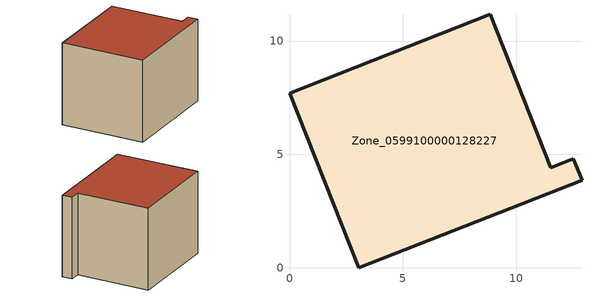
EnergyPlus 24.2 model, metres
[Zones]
Zone_0599100000128227
 floor ground (C_G): 3.04,0 0,7.71 8.85,11.19 11.51,4.42 12.51,4.82 12.89,3.87 z0
 wall outside (C_F): 3.04,0 12.89,3.87 12.51,4.82 11.51,4.42 8.85,11.19 0,7.71 3.04,0 z0:8.13
 roof outside (C_R): 0,7.71 3.04,0 12.89,3.87 12.51,4.82 11.51,4.42 8.85,11.19 z8.13
[BUILDING]
Pand.0599100000128227: North Axis=0; Terrain=City; Loads Convergence Tolerance Value=0.04; Temperature Convergence Tolerance Value=0.4; Solar Distribution=FullExterior; Maximum Number of Warmup Days=25; Minimum Number of Warmup Days=1
[Site:Location]
Rotterdam.The.Hague.AP_ZH_NLD Design_Conditions: Latitude=51.96; Longitude=4.45; Time Zone=1; Elevation=-4.5
[SITE:GROUNDTEMPERATURE:BUILDINGSURFACE]
18, 18, 18, 18, 18, 18, 18, 18, 18, 18, 18, 18
[MATERIAL] Thermal Absorptance=0.9; Solar Absorptance=0.7; Visible Absorptance=0.7
Name | Roughness | Thickness | Conductivity | Density | Specific Heat
G.TI.1946-1964 | MediumSmooth | 0.15 | 1 | 540 | 1210
F.TI.1946-1964 | Rough | 0.3 | 0.857143 | 1920 | 840
R.TI.1946-1964 | MediumRough | 0.2 | 0.277778 | 1500 | 1000
[CONSTRUCTION]
C_G: G.TI.1946-1964
C_F: F.TI.1946-1964
C_R: R.TI.1946-1964
[ZONE]
Zone_0599100000128227: Type=1; Multiplier=1; Ceiling Height=Autocalculate; Volume=Autocalculate; Floor Area=autocalculate; Part of Total Floor Area=Yes
[ZONEINFILTRATION:DESIGNFLOWRATE]
Infil_Zone_0599100000128227: Zone or ZoneList or Space or SpaceList=Zone_0599100000128227; Schedule=AlwaysOn; Design Flow Rate Calculation Method=Flow/Area; Flow Rate per Floor Area=0.003; Constant Term Coefficient=1; Temperature Term Coefficient=0; Velocity Term Coefficient=0; Velocity Squared Term Coefficient=0
[HVACTEMPLATE:ZONE:IDEALLOADSAIRSYSTEM]
Zone_0599100000128227: Maximum Heating Supply Air Temperature=50; Minimum Cooling Supply Air Temperature=13; Maximum Heating Supply Air Humidity Ratio=0.0156; Minimum Cooling Supply Air Humidity Ratio=0.0077; Heating Limit=NoLimit; Cooling Limit=NoLimit; Dehumidification Control Type=ConstantSensibleHeatRatio; Cooling Sensible Heat Ratio=0.7; Dehumidification Setpoint=60; Humidification Control Type=None; Humidification Setpoint=30; Outdoor Air Method=None; Outdoor Air Flow Rate per Person=0.00944; Outdoor Air Flow Rate per Zone Floor Area=0; Outdoor Air Flow Rate per Zone=0; Demand Controlled Ventilation Type=None; Outdoor Air Economizer Type=NoEconomizer; Heat Recovery Type=None; Sensible Heat Recovery Effectiveness=0.7; Latent Heat Recovery Effectiveness=0.65
[ZONECONTROL:THERMOSTAT]
ThermostatControl_Zone_0599100000128227: Zone or ZoneList=Zone_0599100000128227; Control Type Schedule=DualSetpointControlType; Control 1=Thermostat_Zone_0599100000128227; Temperature Difference Between Cutout And Setpoint=0
[THERMOSTATSETPOINT:DUALSETPOINT]
Thermostat_Zone_0599100000128227: Heating Setpoint Temperature Schedule=HeatingSetpoint_Zone_0599100000128227; Cooling Setpoint Temperature Schedule=CoolingSetpoint_Zone_0599100000128227
[SCHEDULE:COMPACT]
HeatingSetpoint_Zone_0599100000128227: Through: 12/31, For: AllDays, Until: 24:00, 21
CoolingSetpoint_Zone_0599100000128227: Through: 12/31, For: AllDays, Until: 24:00, 24
DualSetpointControlType: Through: 12/31, For: AllDays, Until: 24:00, 4
AlwaysOn: Through: 12/31, For: AllDays, Until: 24:00, 1
